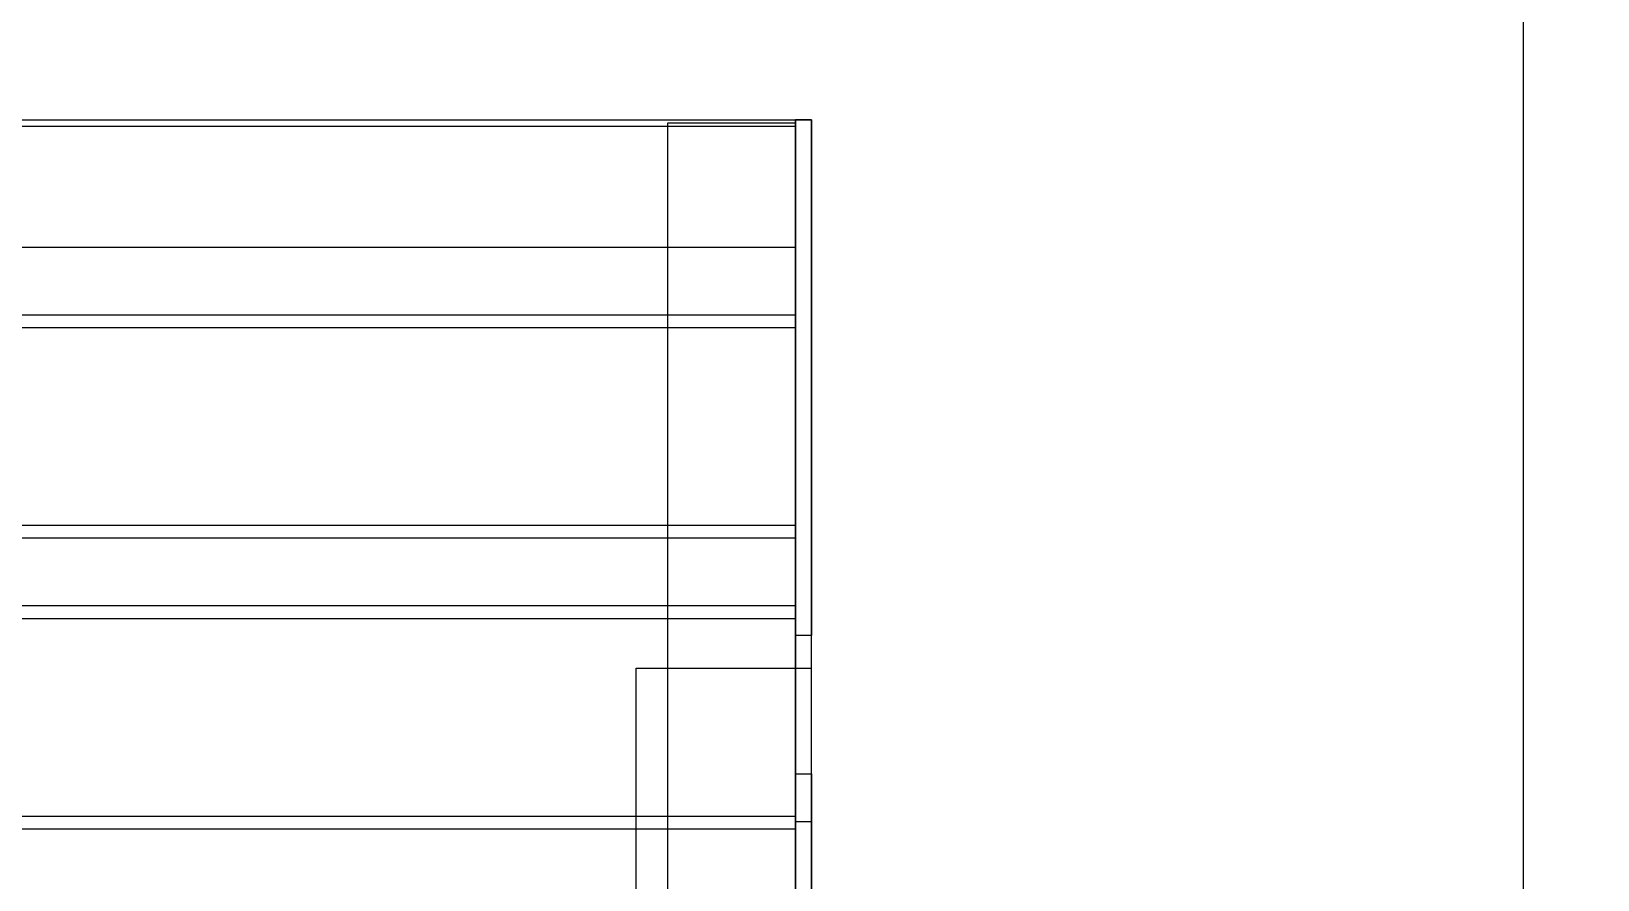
# Model space of a CAD drawing. Header units: millimetres. Extents: x 27531 to 32481, y 14140 to 19587.
# Drawn here: x 29250.5 to 29732.8, y 18056.8 to 18318.1 of the extents above; entities that cross this region are included whole.
import ezdxf

# ---------------------------------------------------------------- set-up
doc = ezdxf.new("R2010")
doc.units = ezdxf.units.MM
doc.header["$LTSCALE"] = 3
doc.layers.add('Warstwa 1', color=7, linetype='Continuous')
doc.styles.get("Standard").update_dxf_attribs({"font": 'arial.ttf'})
doc.dimstyles.new('MATEUSZ', dxfattribs={"dimtxt": 35, "dimasz": 16, "dimexe": 0.18, "dimexo": 0.0625, "dimgap": 0.09, "dimtad": 0, "dimdec": 0, "dimdsep": 46, "dimtxsty": 'Standard', "dimblk": 'DOT', "dimcen": 0.09, "dimse1": 1, "dimse2": 1, "dimadec": 0, "dimazin": 0, "dimtfac": 1, "dimtdec": 0, "dimtofl": 0, "dimtmove": 0, "dimatfit": 3, "dimfxl": 1, "dimtolj": 1, "dimtzin": 0, "dimlwd": 9, "dimlwe": 9, "dimarcsym": 0})

# ---------------------------------------------------------------- blocks, each defined once
blk = doc.blocks.new('_Dot')
at = {"color": 0, "linetype": 'ByBlock', "lineweight": -2}
blk.add_line((-0.5, 0), (-1, 0), dxfattribs=at)
at = {"color": 0, "linetype": 'ByBlock', "const_width": 0.5}
blk.add_lwpolyline([(-0.25, 0, 1), (0.25, 0, 1)], format="xyb", close=True, dxfattribs=at)
blk = doc.blocks.new('*D30')
at = {"color": 0, "lineweight": 9, "transparency": 16777216}
for p, q in [((29709.87, 18822.4), (29709.87, 17988.47)), ((29709.87, 17034.4), (29709.87, 17887.18))]:
    blk.add_line(p, q, dxfattribs=at)
at = {"layer": 'Defpoints', "color": 0, "transparency": 16777216}
for p in [(29437.32, 18838.4), (29709.87, 18838.4), (29437.32, 17018.4)]:
    blk.add_point(p, dxfattribs=at)
at = {"color": 0, "lineweight": 9, "transparency": 16777216, "xscale": 16, "yscale": 16, "zscale": 16}
for p, rotation in [((29709.87, 18838.4), 90), ((29709.87, 17018.4), 270)]:
    blk.add_blockref('_Dot', p, dxfattribs=dict(at, rotation=rotation))
at = {"color": 0, "transparency": 16777216, "insert": (29709.87, 17937.82), "char_height": 35, "attachment_point": 5, "rotation": 90}
blk.add_mtext('\\A1;1820', dxfattribs=at)
blk = doc.blocks.new('vfds')
at = {"layer": 'Warstwa 1', "color": 7, "lineweight": 18}
for points in [[(-15800.05, 35561.61), (-14228.97, 35561.61)], [(-14268.25, 34834), (-14268.25, 35560.63)], [(-14268.25, 35560.63), (-14268.25, 35560.63)], [(-14268.25, 34834), (-14268.25, 35560.63)], [(-14268.25, 35560.63), (-14228.97, 35560.63)], [(-14268.25, 35560.63), (-14228.97, 35560.63)], [(-14228.97, 35561.61), (-14224.06, 35561.61)], [(-14228.97, 34834.99), (-14228.97, 35561.61)], [(-14228.97, 35561.61), (-14228.97, 35561.61)], [(-14228.97, 35561.61), (-14228.97, 35561.61)], [(-14228.97, 35522.33), (-14228.97, 35561.61)], [(-14228.97, 35559.65), (-14228.97, 35561.61)], [(-14228.97, 34834), (-14228.97, 35560.63)], [(-14228.97, 35560.63), (-14228.97, 35560.63)], [(-14228.97, 34834), (-14228.97, 35560.63)], [(-14224.06, 35561.61), (-14224.06, 35561.61)], [(-14224.06, 34834.99), (-14224.06, 35561.61)], [(-15800.05, 35559.65), (-14228.97, 35559.65)], [(-14228.97, 35559.65), (-14228.97, 35522.33)], [(-14228.97, 35522.33), (-14228.97, 35522.33)], [(-14228.97, 35501.47), (-15800.05, 35501.47)], [(-14228.97, 35497.54), (-15800.05, 35497.54)], [(-14228.97, 35432.73), (-14228.97, 35501.47)], [(-14228.97, 35501.47), (-14228.97, 35501.47)], [(-14228.97, 35497.54), (-14228.97, 35436.66)], [(-14228.97, 35436.66), (-15800.05, 35436.66)], [(-14228.97, 35432.73), (-15800.05, 35432.73)], [(-14228.97, 35432.73), (-14228.97, 35432.73)], [(-14228.97, 35411.87), (-15800.05, 35411.87)], [(-14228.97, 35343.13), (-14228.97, 35411.87)], [(-14228.97, 35411.87), (-14228.97, 35411.87)], [(-14228.97, 35407.94), (-15800.05, 35407.94)], [(-14228.97, 35407.94), (-14228.97, 35347.06)], [(-14228.97, 35392.72), (-14228.97, 35402.76)], [(-14224.06, 35392.72), (-14224.06, 35402.76)], [(-14278.07, 35392.72), (-14228.97, 35392.72)], [(-14278.07, 34999.95), (-14278.07, 35392.72)], [(-14278.07, 35392.72), (-14228.97, 35392.72)], [(-14278.07, 35392.72), (-14278.07, 35392.72)], [(-14278.07, 34999.95), (-14278.07, 35392.72)], [(-14228.97, 34999.95), (-14228.97, 35392.72)], [(-14228.97, 35392.72), (-14228.97, 35392.72)], [(-14228.97, 34999.95), (-14228.97, 35392.72)], [(-14228.97, 35392.72), (-14224.06, 35392.72)], [(-14228.97, 35002.85), (-14228.97, 35392.72)], [(-14224.06, 35002.85), (-14224.06, 35392.72)], [(-14228.97, 35360.21), (-14224.06, 35360.21)], [(-14228.97, 35347.06), (-15800.05, 35347.06)], [(-14228.97, 35343.13), (-15800.05, 35343.13)], [(-14228.97, 35345.48), (-14224.06, 35345.48)], [(-14228.97, 35345.48), (-14224.06, 35345.48)], [(-14228.97, 35343.13), (-14228.97, 35343.13)]]:
    blk.add_lwpolyline(points, dxfattribs=at)
for points in [[(-15800.05, 35561.61), (-15276.36, 35561.61), (-14752.66, 35561.61), (-14228.97, 35561.61)], [(-14224.06, 35561.61), (-14225.7, 35561.61), (-14227.33, 35561.61), (-14228.97, 35561.61)], [(-15800.05, 35522.33), (-15276.36, 35522.33), (-14752.66, 35522.33), (-14228.97, 35522.33)], [(-15800.05, 35522.33), (-15276.36, 35522.33), (-14752.66, 35522.33), (-14228.97, 35522.33)], [(-14228.97, 35501.47), (-14752.66, 35501.47), (-15276.36, 35501.47), (-15800.05, 35501.47)], [(-14228.97, 35432.73), (-14752.66, 35432.73), (-15276.36, 35432.73), (-15800.05, 35432.73)], [(-14228.97, 35411.87), (-14752.66, 35411.87), (-15276.36, 35411.87), (-15800.05, 35411.87)], [(-14224.06, 35402.76), (-14225.7, 35402.76), (-14227.33, 35402.76), (-14228.97, 35402.76)], [(-14228.97, 35343.13), (-14752.66, 35343.13), (-15276.36, 35343.13), (-15800.05, 35343.13)], [(-14228.97, 35345.48), (-14228.97, 35306.21), (-14228.97, 35266.93), (-14228.97, 35227.65)], [(-14228.97, 35345.48), (-14228.97, 35306.21), (-14228.97, 35266.93), (-14228.97, 35227.65)], [(-14224.06, 35345.48), (-14224.06, 35306.21), (-14224.06, 35266.93), (-14224.06, 35227.65)], [(-14224.06, 35345.48), (-14224.06, 35306.21), (-14224.06, 35266.93), (-14224.06, 35227.65)]]:
    blk.add_open_spline(points, degree=3, dxfattribs=at)
for points, knots in [([(-14228.97, 35561.61), (-14228.97, 35544), (-14228.97, 35526.39), (-14228.97, 35508.78), (-14228.97, 35491.17), (-14228.97, 35473.56), (-14228.97, 35455.95), (-14228.97, 35438.22), (-14228.97, 35420.5), (-14228.97, 35402.76)], [0, 0, 0, 0, 1, 1, 1, 2, 2, 2, 3, 3, 3, 3]), ([(-14224.06, 35561.61), (-14224.06, 35544), (-14224.06, 35526.39), (-14224.06, 35508.78), (-14224.06, 35491.17), (-14224.06, 35473.56), (-14224.06, 35455.95), (-14224.06, 35438.22), (-14224.06, 35420.5), (-14224.06, 35402.76)], [0, 0, 0, 0, 1, 1, 1, 2, 2, 2, 3, 3, 3, 3]), ([(-14228.97, 35497.54), (-14228.97, 35497.97), (-14228.97, 35498.47), (-14228.97, 35498.87), (-14228.97, 35499.28), (-14228.97, 35499.7), (-14228.97, 35500.03), (-14228.97, 35500.37), (-14228.97, 35500.67), (-14228.97, 35500.9), (-14228.97, 35501.13), (-14228.97, 35501.28), (-14228.97, 35501.38), (-14228.97, 35501.44), (-14228.97, 35501.47), (-14228.97, 35501.47)], [0, 0, 0, 0, 1, 1, 1, 2, 2, 2, 3, 3, 3, 4, 4, 4, 5, 5, 5, 5]), ([(-14228.97, 35432.73), (-14228.97, 35432.73), (-14228.97, 35432.82), (-14228.97, 35432.97), (-14228.97, 35433.11), (-14228.97, 35433.35), (-14228.97, 35433.63), (-14228.97, 35433.91), (-14228.97, 35434.24), (-14228.97, 35434.62), (-14228.97, 35435), (-14228.97, 35435.39), (-14228.97, 35435.83), (-14228.97, 35436.11), (-14228.97, 35436.37), (-14228.97, 35436.66)], [0, 0, 0, 0, 1, 1, 1, 2, 2, 2, 3, 3, 3, 4, 4, 4, 5, 5, 5, 5]), ([(-14228.97, 35407.94), (-14228.97, 35408.37), (-14228.97, 35408.87), (-14228.97, 35409.27), (-14228.97, 35409.68), (-14228.97, 35410.1), (-14228.97, 35410.43), (-14228.97, 35410.77), (-14228.97, 35411.07), (-14228.97, 35411.3), (-14228.97, 35411.53), (-14228.97, 35411.68), (-14228.97, 35411.78), (-14228.97, 35411.84), (-14228.97, 35411.87), (-14228.97, 35411.87)], [0, 0, 0, 0, 1, 1, 1, 2, 2, 2, 3, 3, 3, 4, 4, 4, 5, 5, 5, 5]), ([(-14228.97, 35345.48), (-14228.97, 35346.68), (-14228.97, 35347.96), (-14228.97, 35349.12), (-14228.97, 35350.27), (-14228.97, 35351.47), (-14228.97, 35352.51), (-14228.97, 35353.54), (-14228.97, 35354.58), (-14228.97, 35355.45), (-14228.97, 35356.31), (-14228.97, 35357.12), (-14228.97, 35357.77), (-14228.97, 35358.42), (-14228.97, 35358.96), (-14228.97, 35359.36), (-14228.97, 35359.75), (-14228.97, 35360.01), (-14228.97, 35360.14), (-14228.97, 35360.19), (-14228.97, 35360.21), (-14228.97, 35360.21)], [0, 0, 0, 0, 1, 1, 1, 2, 2, 2, 3, 3, 3, 4, 4, 4, 5, 5, 5, 6, 6, 6, 7, 7, 7, 7]), ([(-14228.97, 35360.21), (-14228.97, 35360.21), (-14228.97, 35360.06), (-14228.97, 35359.75), (-14228.97, 35359.45), (-14228.97, 35359.02), (-14228.97, 35358.43), (-14228.97, 35357.84), (-14228.97, 35357.16), (-14228.97, 35356.33), (-14228.97, 35355.51), (-14228.97, 35354.61), (-14228.97, 35353.61), (-14228.97, 35352.61), (-14228.97, 35351.55), (-14228.97, 35350.43), (-14228.97, 35349.32), (-14228.97, 35348.15), (-14228.97, 35346.98), (-14228.97, 35346.49), (-14228.97, 35345.98), (-14228.97, 35345.48)], [0, 0, 0, 0, 1, 1, 1, 2, 2, 2, 3, 3, 3, 4, 4, 4, 5, 5, 5, 6, 6, 6, 7, 7, 7, 7]), ([(-14224.06, 35345.48), (-14224.06, 35346.68), (-14224.06, 35347.96), (-14224.06, 35349.12), (-14224.06, 35350.27), (-14224.06, 35351.47), (-14224.06, 35352.51), (-14224.06, 35353.54), (-14224.06, 35354.58), (-14224.06, 35355.45), (-14224.06, 35356.31), (-14224.06, 35357.12), (-14224.06, 35357.77), (-14224.06, 35358.42), (-14224.06, 35358.96), (-14224.06, 35359.36), (-14224.06, 35359.75), (-14224.06, 35360.01), (-14224.06, 35360.14), (-14224.06, 35360.19), (-14224.06, 35360.21), (-14224.06, 35360.21)], [0, 0, 0, 0, 1, 1, 1, 2, 2, 2, 3, 3, 3, 4, 4, 4, 5, 5, 5, 6, 6, 6, 7, 7, 7, 7]), ([(-14224.06, 35360.21), (-14224.06, 35360.21), (-14224.06, 35360.06), (-14224.06, 35359.75), (-14224.06, 35359.45), (-14224.06, 35359.02), (-14224.06, 35358.43), (-14224.06, 35357.84), (-14224.06, 35357.16), (-14224.06, 35356.33), (-14224.06, 35355.51), (-14224.06, 35354.61), (-14224.06, 35353.61), (-14224.06, 35352.61), (-14224.06, 35351.55), (-14224.06, 35350.43), (-14224.06, 35349.32), (-14224.06, 35348.15), (-14224.06, 35346.98), (-14224.06, 35346.49), (-14224.06, 35345.98), (-14224.06, 35345.48)], [0, 0, 0, 0, 1, 1, 1, 2, 2, 2, 3, 3, 3, 4, 4, 4, 5, 5, 5, 6, 6, 6, 7, 7, 7, 7]), ([(-14228.97, 35343.13), (-14228.97, 35343.13), (-14228.97, 35343.22), (-14228.97, 35343.37), (-14228.97, 35343.51), (-14228.97, 35343.75), (-14228.97, 35344.03), (-14228.97, 35344.31), (-14228.97, 35344.64), (-14228.97, 35345.02), (-14228.97, 35345.4), (-14228.97, 35345.79), (-14228.97, 35346.22), (-14228.97, 35346.51), (-14228.97, 35346.77), (-14228.97, 35347.06)], [0, 0, 0, 0, 1, 1, 1, 2, 2, 2, 3, 3, 3, 4, 4, 4, 5, 5, 5, 5])]:
    blk.add_open_spline(points, degree=3, knots=knots, dxfattribs=at)

msp = doc.modelspace()

# ---------------------------------------------------------------- block references
msp.add_blockref('vfds', (43714.81, -17270.73))

# ---------------------------------------------------------------- dimensions: what is measured, and where the dimension line sits
dim = msp.add_linear_dim(base=(29709.87, 18838.4), p1=(29437.32, 17018.4), p2=(29437.32, 18838.4), angle=90, dimstyle='MATEUSZ')
dim.commit()
dim.dimension.update_dxf_attribs({"geometry": '*D30', "text_midpoint": (29709.87, 17937.82), "dimtype": 160})

doc.saveas('drawing.dxf')
